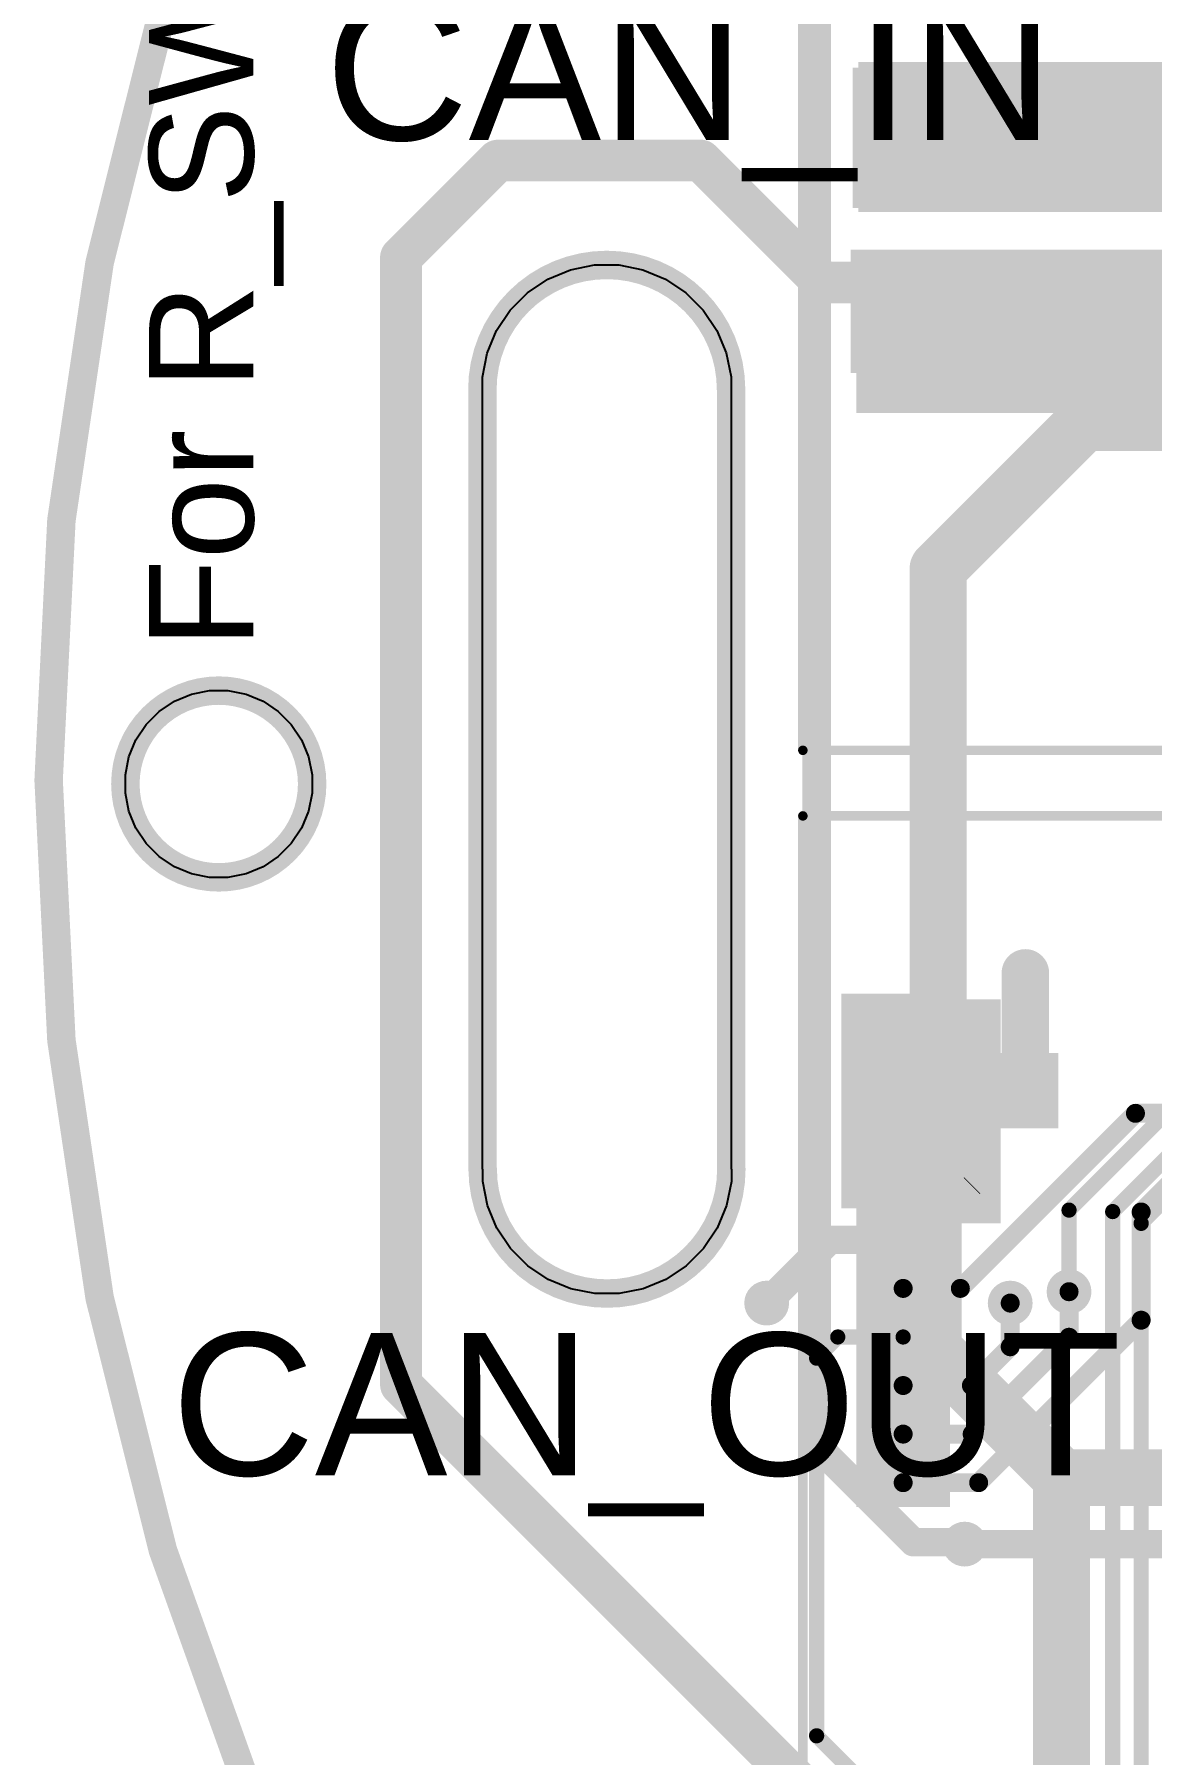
# Model space of a CAD drawing. Header units: millimetres. Extents: x -1.41 to 1.41, y -0.13 to 2.68.
# Drawn here: x -1.405 to -0.817, y 0.766 to 1.672 of the extents above; entities that cross this region are included whole.
import ezdxf

# ---------------------------------------------------------------- set-up
doc = ezdxf.new("R2010")
doc.units = ezdxf.units.MM
doc.header["$MEASUREMENT"] = 0
for name, color, linetype in [('BottomLayer', 5, 'Continuous'), ('BottomPaste', 16, 'Continuous'), ('BottomSolder', 6, 'Continuous'), ('Mechanical2', 216, 'Continuous'), ('MultiLayer', 9, 'Continuous'), ('TopLayer', 1, 'Continuous'), ('TopOverlay', 2, 'Continuous'), ('TopSolder', 216, 'Continuous'), ('ViaHoleLayer', 16, 'Continuous')]:
    doc.layers.add(name, color=color, linetype=linetype)
doc.styles.add('Arial', font='', dxfattribs={"height": 0.2})
doc.styles.get('Arial').set_extended_font_data('Arial')

# ---------------------------------------------------------------- blocks, each defined once
blk = doc.blocks.new('SN74LVTH125PWR_B_1')
at = {"layer": 'BottomLayer'}
for points in [[(-0.12992, 0.08563), (-0.08858, 0.08563), (-0.08858, 0.06791), (-0.12992, 0.06791)], [(0.08858, 0.08563), (0.12992, 0.08563), (0.12992, 0.06791), (0.08858, 0.06791)], [(-0.12992, 0.06004), (-0.08858, 0.06004), (-0.08858, 0.04232), (-0.12992, 0.04232)], [(0.08858, 0.06004), (0.12992, 0.06004), (0.12992, 0.04232), (0.08858, 0.04232)], [(-0.12992, 0.03445), (-0.08858, 0.03445), (-0.08858, 0.01673), (-0.12992, 0.01673)], [(0.08858, 0.03445), (0.12992, 0.03445), (0.12992, 0.01673), (0.08858, 0.01673)], [(-0.12992, 0.00886), (-0.08858, 0.00886), (-0.08858, -0.00886), (-0.12992, -0.00886)], [(0.08858, 0.00886), (0.12992, 0.00886), (0.12992, -0.00886), (0.08858, -0.00886)], [(-0.12992, -0.01673), (-0.08858, -0.01673), (-0.08858, -0.03445), (-0.12992, -0.03445)], [(0.08858, -0.01673), (0.12992, -0.01673), (0.12992, -0.03445), (0.08858, -0.03445)], [(-0.12992, -0.04232), (-0.08858, -0.04232), (-0.08858, -0.06004), (-0.12992, -0.06004)], [(0.08858, -0.04232), (0.12992, -0.04232), (0.12992, -0.06004), (0.08858, -0.06004)], [(-0.12992, -0.06791), (-0.08858, -0.06791), (-0.08858, -0.08563), (-0.12992, -0.08563)], [(0.08858, -0.06791), (0.12992, -0.06791), (0.12992, -0.08563), (0.08858, -0.08563)]]:
    blk.add_hatch(color=5, dxfattribs=at).paths.add_polyline_path(points)
at = {"layer": 'BottomPaste'}
for points in [[(-0.12992, 0.08563), (-0.08858, 0.08563), (-0.08858, 0.06791), (-0.12992, 0.06791)], [(0.08858, 0.08563), (0.12992, 0.08563), (0.12992, 0.06791), (0.08858, 0.06791)], [(-0.12992, 0.06004), (-0.08858, 0.06004), (-0.08858, 0.04232), (-0.12992, 0.04232)], [(0.08858, 0.06004), (0.12992, 0.06004), (0.12992, 0.04232), (0.08858, 0.04232)], [(-0.12992, 0.03445), (-0.08858, 0.03445), (-0.08858, 0.01673), (-0.12992, 0.01673)], [(0.08858, 0.03445), (0.12992, 0.03445), (0.12992, 0.01673), (0.08858, 0.01673)], [(-0.12992, 0.00886), (-0.08858, 0.00886), (-0.08858, -0.00886), (-0.12992, -0.00886)], [(0.08858, 0.00886), (0.12992, 0.00886), (0.12992, -0.00886), (0.08858, -0.00886)], [(-0.12992, -0.01673), (-0.08858, -0.01673), (-0.08858, -0.03445), (-0.12992, -0.03445)], [(0.08858, -0.01673), (0.12992, -0.01673), (0.12992, -0.03445), (0.08858, -0.03445)], [(-0.12992, -0.04232), (-0.08858, -0.04232), (-0.08858, -0.06004), (-0.12992, -0.06004)], [(0.08858, -0.04232), (0.12992, -0.04232), (0.12992, -0.06004), (0.08858, -0.06004)], [(-0.12992, -0.06791), (-0.08858, -0.06791), (-0.08858, -0.08563), (-0.12992, -0.08563)], [(0.08858, -0.06791), (0.12992, -0.06791), (0.12992, -0.08563), (0.08858, -0.08563)]]:
    blk.add_hatch(color=16, dxfattribs=at).paths.add_polyline_path(points)
at = {"layer": 'BottomSolder'}
for points in [[(-0.13392, 0.08963), (-0.08458, 0.08963), (-0.08458, 0.06391), (-0.13392, 0.06391)], [(0.08458, 0.08963), (0.13392, 0.08963), (0.13392, 0.06391), (0.08458, 0.06391)], [(-0.13392, 0.06404), (-0.08458, 0.06404), (-0.08458, 0.03832), (-0.13392, 0.03832)], [(0.08458, 0.06404), (0.13392, 0.06404), (0.13392, 0.03832), (0.08458, 0.03832)], [(-0.13392, 0.03845), (-0.08458, 0.03845), (-0.08458, 0.01273), (-0.13392, 0.01273)], [(0.08458, 0.03845), (0.13392, 0.03845), (0.13392, 0.01273), (0.08458, 0.01273)], [(-0.13392, 0.01286), (-0.08458, 0.01286), (-0.08458, -0.01286), (-0.13392, -0.01286)], [(0.08458, 0.01286), (0.13392, 0.01286), (0.13392, -0.01286), (0.08458, -0.01286)], [(-0.13392, -0.01273), (-0.08458, -0.01273), (-0.08458, -0.03845), (-0.13392, -0.03845)], [(0.08458, -0.01273), (0.13392, -0.01273), (0.13392, -0.03845), (0.08458, -0.03845)], [(-0.13392, -0.03832), (-0.08458, -0.03832), (-0.08458, -0.06404), (-0.13392, -0.06404)], [(0.08458, -0.03832), (0.13392, -0.03832), (0.13392, -0.06404), (0.08458, -0.06404)], [(-0.13392, -0.06391), (-0.08458, -0.06391), (-0.08458, -0.08963), (-0.13392, -0.08963)], [(0.08458, -0.06391), (0.13392, -0.06391), (0.13392, -0.08963), (0.08458, -0.08963)]]:
    blk.add_hatch(color=6, dxfattribs=at).paths.add_polyline_path(points)
blk = doc.blocks.new('SOT_23_5_B_16')
at = {"layer": 'BottomLayer'}
for points in [[(-0.07283, 0.04921), (-0.02953, 0.04921), (-0.02953, 0.02559), (-0.07283, 0.02559)], [(0.02953, 0.04921), (0.07283, 0.04921), (0.07283, 0.02559), (0.02953, 0.02559)], [(-0.07283, 0.01181), (-0.02953, 0.01181), (-0.02953, -0.01181), (-0.07283, -0.01181)], [(-0.07283, -0.02559), (-0.02953, -0.02559), (-0.02953, -0.04921), (-0.07283, -0.04921)], [(0.02953, -0.02559), (0.07283, -0.02559), (0.07283, -0.04921), (0.02953, -0.04921)]]:
    blk.add_hatch(color=5, dxfattribs=at).paths.add_polyline_path(points)
at = {"layer": 'BottomPaste'}
for points in [[(-0.07283, 0.04921), (-0.02953, 0.04921), (-0.02953, 0.02559), (-0.07283, 0.02559)], [(0.02953, 0.04921), (0.07283, 0.04921), (0.07283, 0.02559), (0.02953, 0.02559)], [(-0.07283, 0.01181), (-0.02953, 0.01181), (-0.02953, -0.01181), (-0.07283, -0.01181)], [(-0.07283, -0.02559), (-0.02953, -0.02559), (-0.02953, -0.04921), (-0.07283, -0.04921)], [(0.02953, -0.02559), (0.07283, -0.02559), (0.07283, -0.04921), (0.02953, -0.04921)]]:
    blk.add_hatch(color=16, dxfattribs=at).paths.add_polyline_path(points)
at = {"layer": 'BottomSolder'}
for points in [[(-0.07683, 0.05321), (-0.02553, 0.05321), (-0.02553, 0.02159), (-0.07683, 0.02159)], [(0.02553, 0.05321), (0.07683, 0.05321), (0.07683, 0.02159), (0.02553, 0.02159)], [(-0.07683, 0.01581), (-0.02553, 0.01581), (-0.02553, -0.01581), (-0.07683, -0.01581)], [(-0.07683, -0.02159), (-0.02553, -0.02159), (-0.02553, -0.05321), (-0.07683, -0.05321)], [(0.02553, -0.02159), (0.07683, -0.02159), (0.07683, -0.05321), (0.02553, -0.05321)]]:
    blk.add_hatch(color=6, dxfattribs=at).paths.add_polyline_path(points)
blk = doc.blocks.new('5520425_3_39')
at = {"layer": 'TopOverlay', "const_width": 0.005}
for points in [[(-0.26752, -0.43524), (-0.26752, -0.24193)], [(0.26752, -0.43524), (-0.26752, -0.43524)]]:
    blk.add_lwpolyline(points, dxfattribs=at)
at = {"layer": 'TopOverlay', "const_width": 0.0025}
blk.add_lwpolyline([(-0.26877, -0.43524, 1), (-0.26627, -0.43524, 1)], format="xyb", close=True, dxfattribs=at)
blk.add_lwpolyline([(-0.26877, -0.43524, 1), (-0.26627, -0.43524, 1)], format="xyb", close=True, dxfattribs=at)
blk = doc.blocks.new('5520425_3_40')
at = {"layer": 'TopOverlay', "const_width": 0.005}
for points in [[(0.26752, -0.43524), (0.26752, -0.24193)], [(0.26752, -0.43524), (-0.26752, -0.43524)]]:
    blk.add_lwpolyline(points, dxfattribs=at)
at = {"layer": 'TopOverlay', "const_width": 0.0025}
blk.add_lwpolyline([(0.26627, -0.43524, 1), (0.26877, -0.43524, 1)], format="xyb", close=True, dxfattribs=at)
blk.add_lwpolyline([(0.26627, -0.43524, 1), (0.26877, -0.43524, 1)], format="xyb", close=True, dxfattribs=at)
blk = doc.blocks.new('C___0603_B_56')
at = {"layer": 'BottomLayer'}
for points in [[(-0.045, -0.0175), (-0.045, 0.0175), (-0.015, 0.0175), (-0.015, -0.0175)], [(0.015, -0.0175), (0.015, 0.0175), (0.045, 0.0175), (0.045, -0.0175)]]:
    blk.add_hatch(color=5, dxfattribs=at).paths.add_polyline_path(points)
at = {"layer": 'BottomPaste'}
for points in [[(-0.045, -0.0175), (-0.045, 0.0175), (-0.015, 0.0175), (-0.015, -0.0175)], [(0.015, -0.0175), (0.015, 0.0175), (0.045, 0.0175), (0.045, -0.0175)]]:
    blk.add_hatch(color=16, dxfattribs=at).paths.add_polyline_path(points)
at = {"layer": 'BottomSolder'}
for points in [[(-0.04736, -0.01986), (-0.04736, 0.01986), (-0.01264, 0.01986), (-0.01264, -0.01986)], [(0.01264, -0.01986), (0.01264, 0.01986), (0.04736, 0.01986), (0.04736, -0.01986)]]:
    blk.add_hatch(color=6, dxfattribs=at).paths.add_polyline_path(points)
blk = doc.blocks.new('C___0603_B_71')
at = {"layer": 'BottomLayer'}
for points in [[(-0.045, -0.0175), (-0.045, 0.0175), (-0.015, 0.0175), (-0.015, -0.0175)], [(0.015, -0.0175), (0.015, 0.0175), (0.045, 0.0175), (0.045, -0.0175)]]:
    blk.add_hatch(color=5, dxfattribs=at).paths.add_polyline_path(points)
at = {"layer": 'BottomPaste'}
for points in [[(-0.045, -0.0175), (-0.045, 0.0175), (-0.015, 0.0175), (-0.015, -0.0175)], [(0.015, -0.0175), (0.015, 0.0175), (0.045, 0.0175), (0.045, -0.0175)]]:
    blk.add_hatch(color=16, dxfattribs=at).paths.add_polyline_path(points)
at = {"layer": 'BottomSolder'}
for points in [[(-0.04736, -0.01986), (-0.04736, 0.01986), (-0.01264, 0.01986), (-0.01264, -0.01986)], [(0.01264, -0.01986), (0.01264, 0.01986), (0.04736, 0.01986), (0.04736, -0.01986)]]:
    blk.add_hatch(color=6, dxfattribs=at).paths.add_polyline_path(points)
blk = doc.blocks.new('C___0603_B_117')
at = {"layer": 'BottomLayer'}
for points in [[(-0.045, -0.0175), (-0.045, 0.0175), (-0.015, 0.0175), (-0.015, -0.0175)], [(0.015, -0.0175), (0.015, 0.0175), (0.045, 0.0175), (0.045, -0.0175)]]:
    blk.add_hatch(color=5, dxfattribs=at).paths.add_polyline_path(points)
at = {"layer": 'BottomPaste'}
for points in [[(-0.045, -0.0175), (-0.045, 0.0175), (-0.015, 0.0175), (-0.015, -0.0175)], [(0.015, -0.0175), (0.015, 0.0175), (0.045, 0.0175), (0.045, -0.0175)]]:
    blk.add_hatch(color=16, dxfattribs=at).paths.add_polyline_path(points)
at = {"layer": 'BottomSolder'}
for points in [[(-0.04736, -0.01986), (-0.04736, 0.01986), (-0.01264, 0.01986), (-0.01264, -0.01986)], [(0.01264, -0.01986), (0.01264, 0.01986), (0.04736, 0.01986), (0.04736, -0.01986)]]:
    blk.add_hatch(color=6, dxfattribs=at).paths.add_polyline_path(points)

msp = doc.modelspace()

# ---------------------------------------------------------------- hatches: boundary and pattern name
at = {"layer": 'BottomLayer'}
for points in [[(-0.971, 1.579), (-0.793, 1.579), (-0.793, 1.658), (-0.971, 1.658)], [(-0.845, 1.473), (-0.845, 1.557), (-0.972, 1.557), (-0.972, 1.473)], [(-0.972, 1.473), (-0.6, 1.473), (-0.6, 1.505), (-0.972, 1.505)], [(-0.926, 1.054), (-0.926, 1.167), (-0.98, 1.167), (-0.98, 1.054)]]:
    msp.add_hatch(color=5, dxfattribs=at).paths.add_polyline_path(points)
h = msp.add_hatch(color=5, dxfattribs=at)
edge = h.paths.add_edge_path()
edge.add_arc((-0.937, 1.638), 0.01181, 0, 360)
h = msp.add_hatch(color=5, dxfattribs=at)
edge = h.paths.add_edge_path()
edge.add_arc((-0.9116, 1.638), 0.01181, 0, 360)
h = msp.add_hatch(color=5, dxfattribs=at)
edge = h.paths.add_edge_path()
edge.add_arc((-0.8862, 1.638), 0.01181, 0, 360)
h = msp.add_hatch(color=5, dxfattribs=at)
edge = h.paths.add_edge_path()
edge.add_arc((-0.8608, 1.638), 0.01181, 0, 360)
h = msp.add_hatch(color=5, dxfattribs=at)
edge = h.paths.add_edge_path()
edge.add_arc((-0.8354, 1.638), 0.01181, 0, 360)
h = msp.add_hatch(color=5, dxfattribs=at)
edge = h.paths.add_edge_path()
edge.add_arc((-0.81, 1.638), 0.01181, 0, 360)
h = msp.add_hatch(color=5, dxfattribs=at)
edge = h.paths.add_edge_path()
edge.add_arc((-0.956, 1.618), 0.01181, 0, 360)
h = msp.add_hatch(color=5, dxfattribs=at)
edge = h.paths.add_edge_path()
edge.add_arc((-0.956, 1.593), 0.01181, 0, 360)
h = msp.add_hatch(color=5, dxfattribs=at)
edge = h.paths.add_edge_path()
edge.add_arc((-0.956, 1.545), 0.01181, 0, 360)
h = msp.add_hatch(color=5, dxfattribs=at)
edge = h.paths.add_edge_path()
edge.add_arc((-0.956, 1.52), 0.01181, 0, 360)
h = msp.add_hatch(color=5, dxfattribs=at)
edge = h.paths.add_edge_path()
edge.add_arc((-0.934, 1.508), 0.01181, 0, 360)
h = msp.add_hatch(color=5, dxfattribs=at)
edge = h.paths.add_edge_path()
edge.add_arc((-0.909, 1.508), 0.01181, 0, 360)
h = msp.add_hatch(color=5, dxfattribs=at)
edge = h.paths.add_edge_path()
edge.add_arc((-0.884, 1.508), 0.01181, 0, 360)
h = msp.add_hatch(color=5, dxfattribs=at)
edge = h.paths.add_edge_path()
edge.add_arc((-0.859, 1.508), 0.01181, 0, 360)
h = msp.add_hatch(color=5, dxfattribs=at)
edge = h.paths.add_edge_path()
edge.add_arc((-0.883, 1.178), 0.01181, 0, 360)
h = msp.add_hatch(color=5, dxfattribs=at)
edge = h.paths.add_edge_path()
edge.add_arc((-0.953, 1.152), 0.01181, 0, 360)
h = msp.add_hatch(color=5, dxfattribs=at)
edge = h.paths.add_edge_path()
edge.add_arc((-0.911, 1.066), 0.01181, 0, 360)
h = msp.add_hatch(color=5, dxfattribs=at)
edge = h.paths.add_edge_path()
edge.add_arc((-1.01931, 1.004), 0.01181, 0, 360)
h = msp.add_hatch(color=5, dxfattribs=at)
edge = h.paths.add_edge_path()
edge.add_arc((-0.891, 1.004), 0.01181, 0, 360)
h = msp.add_hatch(color=5, dxfattribs=at)
edge = h.paths.add_edge_path()
edge.add_arc((-0.86, 1.01), 0.01181, 0, 360)
h = msp.add_hatch(color=5, dxfattribs=at)
edge = h.paths.add_edge_path()
edge.add_arc((-0.864, 0.912), 0.01181, 0, 360)
h = msp.add_hatch(color=5, dxfattribs=at)
edge = h.paths.add_edge_path()
edge.add_arc((-0.915, 0.877), 0.01181, 0, 360)
at = {"layer": 'BottomSolder'}
h = msp.add_hatch(color=6, dxfattribs=at)
edge = h.paths.add_edge_path()
edge.add_arc((-0.937, 1.638), 0.00591, 0, 360)
h = msp.add_hatch(color=6, dxfattribs=at)
edge = h.paths.add_edge_path()
edge.add_arc((-0.9116, 1.638), 0.00591, 0, 360)
h = msp.add_hatch(color=6, dxfattribs=at)
edge = h.paths.add_edge_path()
edge.add_arc((-0.8862, 1.638), 0.00591, 0, 360)
h = msp.add_hatch(color=6, dxfattribs=at)
edge = h.paths.add_edge_path()
edge.add_arc((-0.8608, 1.638), 0.00591, 0, 360)
h = msp.add_hatch(color=6, dxfattribs=at)
edge = h.paths.add_edge_path()
edge.add_arc((-0.8354, 1.638), 0.00591, 0, 360)
h = msp.add_hatch(color=6, dxfattribs=at)
edge = h.paths.add_edge_path()
edge.add_arc((-0.956, 1.618), 0.00591, 0, 360)
h = msp.add_hatch(color=6, dxfattribs=at)
edge = h.paths.add_edge_path()
edge.add_arc((-0.956, 1.593), 0.00591, 0, 360)
h = msp.add_hatch(color=6, dxfattribs=at)
edge = h.paths.add_edge_path()
edge.add_arc((-0.956, 1.545), 0.00591, 0, 360)
h = msp.add_hatch(color=6, dxfattribs=at)
edge = h.paths.add_edge_path()
edge.add_arc((-0.956, 1.52), 0.00591, 0, 360)
h = msp.add_hatch(color=6, dxfattribs=at)
edge = h.paths.add_edge_path()
edge.add_arc((-0.934, 1.508), 0.00591, 0, 360)
h = msp.add_hatch(color=6, dxfattribs=at)
edge = h.paths.add_edge_path()
edge.add_arc((-0.909, 1.508), 0.00591, 0, 360)
h = msp.add_hatch(color=6, dxfattribs=at)
edge = h.paths.add_edge_path()
edge.add_arc((-0.884, 1.508), 0.00591, 0, 360)
h = msp.add_hatch(color=6, dxfattribs=at)
edge = h.paths.add_edge_path()
edge.add_arc((-0.859, 1.508), 0.00591, 0, 360)
h = msp.add_hatch(color=6, dxfattribs=at)
edge = h.paths.add_edge_path()
edge.add_arc((-0.883, 1.178), 0.00591, 0, 360)
h = msp.add_hatch(color=6, dxfattribs=at)
edge = h.paths.add_edge_path()
edge.add_arc((-0.953, 1.152), 0.00591, 0, 360)
h = msp.add_hatch(color=6, dxfattribs=at)
edge = h.paths.add_edge_path()
edge.add_arc((-0.911, 1.066), 0.00591, 0, 360)
h = msp.add_hatch(color=6, dxfattribs=at)
edge = h.paths.add_edge_path()
edge.add_arc((-0.86, 1.01), 0.00591, 0, 360)
h = msp.add_hatch(color=6, dxfattribs=at)
edge = h.paths.add_edge_path()
edge.add_arc((-1.01931, 1.004), 0.00591, 0, 360)
h = msp.add_hatch(color=6, dxfattribs=at)
edge = h.paths.add_edge_path()
edge.add_arc((-0.891, 1.004), 0.00591, 0, 360)
h = msp.add_hatch(color=6, dxfattribs=at)
edge = h.paths.add_edge_path()
edge.add_arc((-0.864, 0.912), 0.00591, 0, 360)
h = msp.add_hatch(color=6, dxfattribs=at)
edge = h.paths.add_edge_path()
edge.add_arc((-0.915, 0.877), 0.00591, 0, 360)
at = {"layer": 'TopLayer'}
for points in [[(-0.974, 1.581), (-0.793, 1.581), (-0.793, 1.655), (-0.974, 1.655)], [(-0.975, 1.494), (-0.598, 1.494), (-0.598, 1.559), (-0.975, 1.559)], [(-0.967, 1.046), (-0.896, 1.046), (-0.896, 1.164), (-0.967, 1.164)]]:
    msp.add_hatch(color=1, dxfattribs=at).paths.add_polyline_path(points)
h = msp.add_hatch(color=1, dxfattribs=at)
edge = h.paths.add_edge_path()
edge.add_arc((-0.937, 1.638), 0.01181, 0, 360)
h = msp.add_hatch(color=1, dxfattribs=at)
edge = h.paths.add_edge_path()
edge.add_arc((-0.9116, 1.638), 0.01181, 0, 360)
h = msp.add_hatch(color=1, dxfattribs=at)
edge = h.paths.add_edge_path()
edge.add_arc((-0.8862, 1.638), 0.01181, 0, 360)
h = msp.add_hatch(color=1, dxfattribs=at)
edge = h.paths.add_edge_path()
edge.add_arc((-0.8608, 1.638), 0.01181, 0, 360)
h = msp.add_hatch(color=1, dxfattribs=at)
edge = h.paths.add_edge_path()
edge.add_arc((-0.8354, 1.638), 0.01181, 0, 360)
h = msp.add_hatch(color=1, dxfattribs=at)
edge = h.paths.add_edge_path()
edge.add_arc((-0.81, 1.638), 0.01181, 0, 360)
h = msp.add_hatch(color=1, dxfattribs=at)
edge = h.paths.add_edge_path()
edge.add_arc((-0.956, 1.618), 0.01181, 0, 360)
h = msp.add_hatch(color=1, dxfattribs=at)
edge = h.paths.add_edge_path()
edge.add_arc((-0.956, 1.593), 0.01181, 0, 360)
h = msp.add_hatch(color=1, dxfattribs=at)
edge = h.paths.add_edge_path()
edge.add_arc((-0.956, 1.545), 0.01181, 0, 360)
h = msp.add_hatch(color=1, dxfattribs=at)
edge = h.paths.add_edge_path()
edge.add_arc((-0.956, 1.52), 0.01181, 0, 360)
h = msp.add_hatch(color=1, dxfattribs=at)
edge = h.paths.add_edge_path()
edge.add_arc((-0.934, 1.508), 0.01181, 0, 360)
h = msp.add_hatch(color=1, dxfattribs=at)
edge = h.paths.add_edge_path()
edge.add_arc((-0.909, 1.508), 0.01181, 0, 360)
h = msp.add_hatch(color=1, dxfattribs=at)
edge = h.paths.add_edge_path()
edge.add_arc((-0.884, 1.508), 0.01181, 0, 360)
h = msp.add_hatch(color=1, dxfattribs=at)
edge = h.paths.add_edge_path()
edge.add_arc((-0.859, 1.508), 0.01181, 0, 360)
h = msp.add_hatch(color=1, dxfattribs=at)
edge = h.paths.add_edge_path()
edge.add_arc((-0.883, 1.178), 0.01181, 0, 360)
h = msp.add_hatch(color=1, dxfattribs=at)
edge = h.paths.add_edge_path()
edge.add_arc((-0.953, 1.152), 0.01181, 0, 360)
h = msp.add_hatch(color=1, dxfattribs=at)
edge = h.paths.add_edge_path()
edge.add_arc((-0.911, 1.066), 0.01181, 0, 360)
h = msp.add_hatch(color=1, dxfattribs=at)
edge = h.paths.add_edge_path()
edge.add_arc((-1.01931, 1.004), 0.01181, 0, 360)
h = msp.add_hatch(color=1, dxfattribs=at)
edge = h.paths.add_edge_path()
edge.add_arc((-0.891, 1.004), 0.01181, 0, 360)
h = msp.add_hatch(color=1, dxfattribs=at)
edge = h.paths.add_edge_path()
edge.add_arc((-0.86, 1.01), 0.01181, 0, 360)
h = msp.add_hatch(color=1, dxfattribs=at)
edge = h.paths.add_edge_path()
edge.add_arc((-0.864, 0.912), 0.01181, 0, 360)
h = msp.add_hatch(color=1, dxfattribs=at)
edge = h.paths.add_edge_path()
edge.add_arc((-0.915, 0.877), 0.01181, 0, 360)
at = {"layer": 'TopSolder'}
h = msp.add_hatch(color=216, dxfattribs=at)
edge = h.paths.add_edge_path()
edge.add_arc((-0.937, 1.638), 0.00591, 0, 360)
h = msp.add_hatch(color=216, dxfattribs=at)
edge = h.paths.add_edge_path()
edge.add_arc((-0.9116, 1.638), 0.00591, 0, 360)
h = msp.add_hatch(color=216, dxfattribs=at)
edge = h.paths.add_edge_path()
edge.add_arc((-0.8862, 1.638), 0.00591, 0, 360)
h = msp.add_hatch(color=216, dxfattribs=at)
edge = h.paths.add_edge_path()
edge.add_arc((-0.8608, 1.638), 0.00591, 0, 360)
h = msp.add_hatch(color=216, dxfattribs=at)
edge = h.paths.add_edge_path()
edge.add_arc((-0.8354, 1.638), 0.00591, 0, 360)
h = msp.add_hatch(color=216, dxfattribs=at)
edge = h.paths.add_edge_path()
edge.add_arc((-0.956, 1.618), 0.00591, 0, 360)
h = msp.add_hatch(color=216, dxfattribs=at)
edge = h.paths.add_edge_path()
edge.add_arc((-0.956, 1.593), 0.00591, 0, 360)
h = msp.add_hatch(color=216, dxfattribs=at)
edge = h.paths.add_edge_path()
edge.add_arc((-0.956, 1.545), 0.00591, 0, 360)
h = msp.add_hatch(color=216, dxfattribs=at)
edge = h.paths.add_edge_path()
edge.add_arc((-0.956, 1.52), 0.00591, 0, 360)
h = msp.add_hatch(color=216, dxfattribs=at)
edge = h.paths.add_edge_path()
edge.add_arc((-0.934, 1.508), 0.00591, 0, 360)
h = msp.add_hatch(color=216, dxfattribs=at)
edge = h.paths.add_edge_path()
edge.add_arc((-0.909, 1.508), 0.00591, 0, 360)
h = msp.add_hatch(color=216, dxfattribs=at)
edge = h.paths.add_edge_path()
edge.add_arc((-0.884, 1.508), 0.00591, 0, 360)
h = msp.add_hatch(color=216, dxfattribs=at)
edge = h.paths.add_edge_path()
edge.add_arc((-0.859, 1.508), 0.00591, 0, 360)
h = msp.add_hatch(color=216, dxfattribs=at)
edge = h.paths.add_edge_path()
edge.add_arc((-0.883, 1.178), 0.00591, 0, 360)
h = msp.add_hatch(color=216, dxfattribs=at)
edge = h.paths.add_edge_path()
edge.add_arc((-0.953, 1.152), 0.00591, 0, 360)
h = msp.add_hatch(color=216, dxfattribs=at)
edge = h.paths.add_edge_path()
edge.add_arc((-0.911, 1.066), 0.00591, 0, 360)
h = msp.add_hatch(color=216, dxfattribs=at)
edge = h.paths.add_edge_path()
edge.add_arc((-0.86, 1.01), 0.00591, 0, 360)
h = msp.add_hatch(color=216, dxfattribs=at)
edge = h.paths.add_edge_path()
edge.add_arc((-1.01931, 1.004), 0.00591, 0, 360)
h = msp.add_hatch(color=216, dxfattribs=at)
edge = h.paths.add_edge_path()
edge.add_arc((-0.891, 1.004), 0.00591, 0, 360)
h = msp.add_hatch(color=216, dxfattribs=at)
edge = h.paths.add_edge_path()
edge.add_arc((-0.864, 0.912), 0.00591, 0, 360)
h = msp.add_hatch(color=216, dxfattribs=at)
edge = h.paths.add_edge_path()
edge.add_arc((-0.915, 0.877), 0.00591, 0, 360)
at = {"layer": 'ViaHoleLayer'}
h = msp.add_hatch(color=16, dxfattribs=at)
edge = h.paths.add_edge_path()
edge.add_arc((-0.937, 1.638), 0.00591, 0, 360)
h = msp.add_hatch(color=16, dxfattribs=at)
edge = h.paths.add_edge_path()
edge.add_arc((-0.9116, 1.638), 0.00591, 0, 360)
h = msp.add_hatch(color=16, dxfattribs=at)
edge = h.paths.add_edge_path()
edge.add_arc((-0.8862, 1.638), 0.00591, 0, 360)
h = msp.add_hatch(color=16, dxfattribs=at)
edge = h.paths.add_edge_path()
edge.add_arc((-0.8608, 1.638), 0.00591, 0, 360)
h = msp.add_hatch(color=16, dxfattribs=at)
edge = h.paths.add_edge_path()
edge.add_arc((-0.8354, 1.638), 0.00591, 0, 360)
h = msp.add_hatch(color=16, dxfattribs=at)
edge = h.paths.add_edge_path()
edge.add_arc((-0.956, 1.618), 0.00591, 0, 360)
h = msp.add_hatch(color=16, dxfattribs=at)
edge = h.paths.add_edge_path()
edge.add_arc((-0.956, 1.593), 0.00591, 0, 360)
h = msp.add_hatch(color=16, dxfattribs=at)
edge = h.paths.add_edge_path()
edge.add_arc((-0.956, 1.545), 0.00591, 0, 360)
h = msp.add_hatch(color=16, dxfattribs=at)
edge = h.paths.add_edge_path()
edge.add_arc((-0.956, 1.52), 0.00591, 0, 360)
h = msp.add_hatch(color=16, dxfattribs=at)
edge = h.paths.add_edge_path()
edge.add_arc((-0.934, 1.508), 0.00591, 0, 360)
h = msp.add_hatch(color=16, dxfattribs=at)
edge = h.paths.add_edge_path()
edge.add_arc((-0.909, 1.508), 0.00591, 0, 360)
h = msp.add_hatch(color=16, dxfattribs=at)
edge = h.paths.add_edge_path()
edge.add_arc((-0.884, 1.508), 0.00591, 0, 360)
h = msp.add_hatch(color=16, dxfattribs=at)
edge = h.paths.add_edge_path()
edge.add_arc((-0.859, 1.508), 0.00591, 0, 360)
h = msp.add_hatch(color=16, dxfattribs=at)
edge = h.paths.add_edge_path()
edge.add_arc((-0.883, 1.178), 0.00591, 0, 360)
h = msp.add_hatch(color=16, dxfattribs=at)
edge = h.paths.add_edge_path()
edge.add_arc((-0.953, 1.152), 0.00591, 0, 360)
h = msp.add_hatch(color=16, dxfattribs=at)
edge = h.paths.add_edge_path()
edge.add_arc((-0.911, 1.066), 0.00591, 0, 360)
h = msp.add_hatch(color=16, dxfattribs=at)
edge = h.paths.add_edge_path()
edge.add_arc((-0.86, 1.01), 0.00591, 0, 360)
h = msp.add_hatch(color=16, dxfattribs=at)
edge = h.paths.add_edge_path()
edge.add_arc((-1.01931, 1.004), 0.00591, 0, 360)
h = msp.add_hatch(color=16, dxfattribs=at)
edge = h.paths.add_edge_path()
edge.add_arc((-0.891, 1.004), 0.00591, 0, 360)
h = msp.add_hatch(color=16, dxfattribs=at)
edge = h.paths.add_edge_path()
edge.add_arc((-0.864, 0.912), 0.00591, 0, 360)
h = msp.add_hatch(color=16, dxfattribs=at)
edge = h.paths.add_edge_path()
edge.add_arc((-0.915, 0.877), 0.00591, 0, 360)

# ---------------------------------------------------------------- linework, layer by layer
at = {"layer": 'BottomLayer'}
for points, const_width in [([(-1.212, 1.555), (-1.161, 1.606)], 0.022), ([(-1.161, 1.606), (-1.054, 1.606)], 0.022), ([(-1.054, 1.606), (-0.98983, 1.54183)], 0.022), ([(-1.212, 0.961), (-1.212, 1.555)], 0.022), ([(-0.98983, 1.54183), (-0.95983, 1.54183)], 0.022), ([(-0.95983, 1.54183), (-0.956, 1.538)], 0.022), ([(-0.956, 1.538), (-0.92, 1.538)], 0.022), ([(-0.883, 1.116), (-0.883, 1.178)], 0.025), ([(-0.91726, 1.01174), (-0.825, 1.104)], 0.01), ([(-0.825, 1.104), (-0.667, 1.104)], 0.01), ([(-0.822, 1.052), (-0.787, 1.087)], 0.01), ([(-0.94454, 1.06578), (-0.91122, 1.06578)], 0.022), ([(-0.9474, 1.06292), (-0.94454, 1.06578)], 0.012), ([(-0.91122, 1.06578), (-0.911, 1.066)], 0.012), ([(-0.822, 0.995), (-0.822, 1.052)], 0.01), ([(-1.01931, 1.004), (-0.98598, 1.03733)], 0.015), ([(-0.98598, 1.03733), (-0.9474, 1.03733)], 0.015), ([(-0.9474, 1.01174), (-0.91726, 1.01174)], 0.01), ([(-0.891, 0.981), (-0.891, 1.004)], 0.01), ([(-0.86, 0.986), (-0.86, 1.01)], 0.01), ([(-0.90762, 0.90938), (-0.822, 0.995)], 0.01), ([(-0.993, 0.975), (-0.98186, 0.98614)], 0.008), ([(-0.98186, 0.98614), (-0.94741, 0.98614)], 0.008), ([(-0.91103, 0.93497), (-0.86, 0.986)], 0.01), ([(-0.993, 0.776), (-0.993, 0.975)], 0.008), ([(-0.91144, 0.96056), (-0.891, 0.981)], 0.01), ([(-1.212, 0.961), (-0.935, 0.684)], 0.022), ([(-0.9474, 0.96056), (-0.91144, 0.96056)], 0.01), ([(-0.9474, 0.93497), (-0.91103, 0.93497)], 0.01), ([(-0.864, 0.912), (-0.796, 0.912)], 0.03), ([(-0.9474, 0.90938), (-0.90762, 0.90938)], 0.01), ([(-0.915, 0.877), (-0.659, 0.877)], 0.015), ([(-0.993, 0.776), (-0.927, 0.71)], 0.008)]:
    msp.add_lwpolyline(points, dxfattribs=dict(at, const_width=const_width))
for points, const_width in [([(-1.1665, 1.606, 1), (-1.1555, 1.606, 1)], 0.011), ([(-1.1665, 1.606, 1), (-1.1555, 1.606, 1)], 0.011), ([(-1.0595, 1.606, 1), (-1.0485, 1.606, 1)], 0.011), ([(-1.0595, 1.606, 1), (-1.0485, 1.606, 1)], 0.011), ([(-1.2175, 1.555, 1), (-1.2065, 1.555, 1)], 0.011), ([(-1.2175, 1.555, 1), (-1.2065, 1.555, 1)], 0.011), ([(-0.99533, 1.54183, 1), (-0.98433, 1.54183, 1)], 0.011), ([(-0.99533, 1.54183, 1), (-0.98433, 1.54183, 1)], 0.011), ([(-0.96533, 1.54183, 1), (-0.95433, 1.54183, 1)], 0.011), ([(-0.96533, 1.54183, 1), (-0.95433, 1.54183, 1)], 0.011), ([(-0.9615, 1.538, 1), (-0.9505, 1.538, 1)], 0.011), ([(-0.9615, 1.538, 1), (-0.9505, 1.538, 1)], 0.011), ([(-0.9255, 1.538, 1), (-0.9145, 1.538, 1)], 0.011), ([(-0.88925, 1.178, 1), (-0.87675, 1.178, 1)], 0.0125), ([(-0.88925, 1.116, 1), (-0.87675, 1.116, 1)], 0.0125), ([(-0.8275, 1.104, 1), (-0.8225, 1.104, 1)], 0.005), ([(-0.8275, 1.104, 1), (-0.8225, 1.104, 1)], 0.005), ([(-0.95004, 1.06578, 1), (-0.93904, 1.06578, 1)], 0.011), ([(-0.94754, 1.06578, 1), (-0.94154, 1.06578, 1)], 0.006), ([(-0.91672, 1.06578, 1), (-0.90572, 1.06578, 1)], 0.011), ([(-0.91422, 1.06578, 1), (-0.90822, 1.06578, 1)], 0.006), ([(-0.914, 1.066, 1), (-0.908, 1.066, 1)], 0.006), ([(-0.9504, 1.06292, 1), (-0.9444, 1.06292, 1)], 0.006), ([(-0.8245, 1.052, 1), (-0.8195, 1.052, 1)], 0.005), ([(-0.8245, 1.052, 1), (-0.8195, 1.052, 1)], 0.005), ([(-0.98973, 1.03733, 1), (-0.98223, 1.03733, 1)], 0.0075), ([(-0.98973, 1.03733, 1), (-0.98223, 1.03733, 1)], 0.0075), ([(-0.95115, 1.03733, 1), (-0.94365, 1.03733, 1)], 0.0075), ([(-0.9499, 1.01174, 1), (-0.9449, 1.01174, 1)], 0.005), ([(-0.91976, 1.01174, 1), (-0.91476, 1.01174, 1)], 0.005), ([(-0.91976, 1.01174, 1), (-0.91476, 1.01174, 1)], 0.005), ([(-1.02306, 1.004, 1), (-1.01556, 1.004, 1)], 0.0075), ([(-0.8935, 1.004, 1), (-0.8885, 1.004, 1)], 0.005), ([(-0.8625, 1.01, 1), (-0.8575, 1.01, 1)], 0.005), ([(-0.8245, 0.995, 1), (-0.8195, 0.995, 1)], 0.005), ([(-0.8245, 0.995, 1), (-0.8195, 0.995, 1)], 0.005), ([(-0.98386, 0.98614, 1), (-0.97986, 0.98614, 1)], 0.004), ([(-0.98386, 0.98614, 1), (-0.97986, 0.98614, 1)], 0.004), ([(-0.94941, 0.98614, 1), (-0.94541, 0.98614, 1)], 0.004), ([(-0.8625, 0.986, 1), (-0.8575, 0.986, 1)], 0.005), ([(-0.8625, 0.986, 1), (-0.8575, 0.986, 1)], 0.005), ([(-0.995, 0.975, 1), (-0.991, 0.975, 1)], 0.004), ([(-0.995, 0.975, 1), (-0.991, 0.975, 1)], 0.004), ([(-0.8935, 0.981, 1), (-0.8885, 0.981, 1)], 0.005), ([(-0.8935, 0.981, 1), (-0.8885, 0.981, 1)], 0.005), ([(-1.2175, 0.961, 1), (-1.2065, 0.961, 1)], 0.011), ([(-1.2175, 0.961, 1), (-1.2065, 0.961, 1)], 0.011), ([(-0.9499, 0.96056, 1), (-0.9449, 0.96056, 1)], 0.005), ([(-0.91394, 0.96056, 1), (-0.90894, 0.96056, 1)], 0.005), ([(-0.91394, 0.96056, 1), (-0.90894, 0.96056, 1)], 0.005), ([(-0.9499, 0.93497, 1), (-0.9449, 0.93497, 1)], 0.005), ([(-0.91353, 0.93497, 1), (-0.90853, 0.93497, 1)], 0.005), ([(-0.91353, 0.93497, 1), (-0.90853, 0.93497, 1)], 0.005), ([(-0.8715, 0.912, 1), (-0.8565, 0.912, 1)], 0.015), ([(-0.9499, 0.90938, 1), (-0.9449, 0.90938, 1)], 0.005), ([(-0.91012, 0.90938, 1), (-0.90512, 0.90938, 1)], 0.005), ([(-0.91012, 0.90938, 1), (-0.90512, 0.90938, 1)], 0.005), ([(-0.91875, 0.877, 1), (-0.91125, 0.877, 1)], 0.0075), ([(-0.995, 0.776, 1), (-0.991, 0.776, 1)], 0.004), ([(-0.995, 0.776, 1), (-0.991, 0.776, 1)], 0.004)]:
    msp.add_lwpolyline(points, format="xyb", close=True, dxfattribs=dict(at, const_width=const_width))
at = {"layer": 'Mechanical2'}
for points, const_width in [([(1.39764, 1.27953, 1), (-1.39764, 1.27953, 1)], 0.015), ([(-1.17284, 1.48552, 1), (-1.16534, 1.48552, 1)], 0.0075), ([(-1.17275, 1.48552, 1), (-1.16525, 1.48552, 1)], 0.0075), ([(-1.04184, 1.48553, 1), (-1.03434, 1.48553, 1)], 0.0075), ([(-1.04175, 1.48553, 1), (-1.03425, 1.48553, 1)], 0.0075), ([(-1.25879, 1.27753, 1), (-1.35721, 1.27753, 1)], 0.015), ([(-1.40139, 1.27953, 1), (-1.39389, 1.27953, 1)], 0.0075), ([(-1.36096, 1.27753, 1), (-1.35346, 1.27753, 1)], 0.0075), ([(-1.26254, 1.27753, 1), (-1.25504, 1.27753, 1)], 0.0075), ([(-1.17275, 1.07452, 1), (-1.16525, 1.07452, 1)], 0.0075), ([(-1.17268, 1.07452, 1), (-1.16518, 1.07452, 1)], 0.0075), ([(-1.04175, 1.07452, 1), (-1.03425, 1.07452, 1)], 0.0075), ([(-1.04168, 1.07452, 1), (-1.03418, 1.07452, 1)], 0.0075)]:
    msp.add_lwpolyline(points, format="xyb", close=True, dxfattribs=dict(at, const_width=const_width))
at = {"layer": 'Mechanical2', "const_width": 0.015}
for points in [[(-1.16909, 1.48552, -0.999936), (-1.03809, 1.48553)], [(-1.03793, 1.07452, -1), (-1.16893, 1.07452)]]:
    msp.add_lwpolyline(points, format="xyb", dxfattribs=at)
for points in [[(-1.169, 1.07452), (-1.169, 1.48552)], [(-1.038, 1.07452), (-1.038, 1.48553)]]:
    msp.add_lwpolyline(points, dxfattribs=at)
at = {"layer": 'MultiLayer'}
for p, q in [((-1.1227, 1.5485), (-1.11004, 1.55102)), ((-1.11004, 1.55102), (-1.09714, 1.55102)), ((-1.09714, 1.55102), (-1.08449, 1.5485)), ((-1.14535, 1.5364), (-1.13462, 1.54356)), ((-1.13462, 1.54356), (-1.1227, 1.5485)), ((-1.08449, 1.5485), (-1.07257, 1.54357)), ((-1.07257, 1.54357), (-1.06184, 1.5364)), ((-1.15447, 1.52727), (-1.14535, 1.5364)), ((-1.06184, 1.5364), (-1.05272, 1.52728)), ((-1.16164, 1.51654), (-1.15447, 1.52727)), ((-1.05272, 1.52728), (-1.04555, 1.51655)), ((-1.16657, 1.50462), (-1.16164, 1.51654)), ((-1.04555, 1.51655), (-1.04061, 1.50463)), ((-1.16909, 1.49197), (-1.16657, 1.50462)), ((-1.04061, 1.50463), (-1.03809, 1.49198)), ((-1.16909, 1.48552), (-1.16909, 1.49197)), ((-1.03809, 1.49198), (-1.03809, 1.48553)), ((-1.169, 1.48552), (-1.16909, 1.48552)), ((-1.169, 1.07452), (-1.169, 1.48552)), ((-1.03809, 1.48553), (-1.03809, 1.48553)), ((-1.03809, 1.48553), (-1.038, 1.48553)), ((-1.038, 1.48553), (-1.038, 1.07452)), ((-1.33131, 1.32114), (-1.32235, 1.32485)), ((-1.32235, 1.32485), (-1.31285, 1.32674)), ((-1.31285, 1.32674), (-1.308, 1.32674)), ((-1.308, 1.32674), (-1.30315, 1.32674)), ((-1.30315, 1.32674), (-1.29365, 1.32485)), ((-1.29365, 1.32485), (-1.28469, 1.32114)), ((-1.34623, 1.3089), (-1.33937, 1.31575)), ((-1.33937, 1.31575), (-1.33131, 1.32114)), ((-1.28469, 1.32114), (-1.27663, 1.31575)), ((-1.27663, 1.31575), (-1.26977, 1.3089)), ((-1.35161, 1.30084), (-1.34623, 1.3089)), ((-1.26977, 1.3089), (-1.26439, 1.30084)), ((-1.35532, 1.29188), (-1.35161, 1.30084)), ((-1.26439, 1.30084), (-1.26068, 1.29188)), ((-1.35721, 1.28238), (-1.35532, 1.29188)), ((-1.26068, 1.29188), (-1.25879, 1.28238)), ((-1.35721, 1.27753), (-1.35721, 1.28238)), ((-1.25879, 1.28238), (-1.25879, 1.27753)), ((-1.35721, 1.27268), (-1.35721, 1.27753)), ((-1.35532, 1.26317), (-1.35721, 1.27268)), ((-1.25879, 1.27268), (-1.26068, 1.26317)), ((-1.25879, 1.27753), (-1.25879, 1.27268)), ((-1.35161, 1.25422), (-1.35532, 1.26317)), ((-1.26068, 1.26317), (-1.26439, 1.25422)), ((-1.34623, 1.24616), (-1.35161, 1.25422)), ((-1.26439, 1.25422), (-1.26977, 1.24616)), ((-1.33937, 1.2393), (-1.34623, 1.24616)), ((-1.26977, 1.24616), (-1.27663, 1.2393)), ((-1.33131, 1.23392), (-1.33937, 1.2393)), ((-1.32235, 1.23021), (-1.33131, 1.23392)), ((-1.28469, 1.23392), (-1.29365, 1.23021)), ((-1.27663, 1.2393), (-1.28469, 1.23392)), ((-1.31285, 1.22832), (-1.32235, 1.23021)), ((-1.308, 1.22832), (-1.31285, 1.22832)), ((-1.308, 1.22832), (-1.308, 1.22832)), ((-1.30315, 1.22832), (-1.308, 1.22832)), ((-1.29365, 1.23021), (-1.30315, 1.22832)), ((-1.16893, 1.07452), (-1.169, 1.07452)), ((-1.16893, 1.06807), (-1.16893, 1.07452)), ((-1.038, 1.07452), (-1.03793, 1.07452)), ((-1.03793, 1.07452), (-1.03793, 1.06807)), ((-1.16641, 1.05541), (-1.16893, 1.06807)), ((-1.03793, 1.06807), (-1.04045, 1.05541)), ((-1.16147, 1.04349), (-1.16641, 1.05541)), ((-1.04045, 1.05541), (-1.04538, 1.04349)), ((-1.15431, 1.03276), (-1.16147, 1.04349)), ((-1.04538, 1.04349), (-1.05255, 1.03276)), ((-1.14518, 1.02364), (-1.15431, 1.03276)), ((-1.05255, 1.03276), (-1.06167, 1.02364)), ((-1.13445, 1.01647), (-1.14518, 1.02364)), ((-1.12253, 1.01154), (-1.13445, 1.01647)), ((-1.0724, 1.01647), (-1.08432, 1.01154)), ((-1.06167, 1.02364), (-1.0724, 1.01647)), ((-1.10988, 1.00902), (-1.12253, 1.01154)), ((-1.09698, 1.00902), (-1.10988, 1.00902)), ((-1.08432, 1.01154), (-1.09698, 1.00902))]:
    msp.add_line(p, q, dxfattribs=at)
at = {"layer": 'TopLayer'}
for points, const_width in [([(-0.993, 0.929), (-0.993, 1.691)], 0.015), ([(-0.929, 1.391), (-0.852, 1.468)], 0.03), ([(-0.852, 1.468), (-0.639, 1.468)], 0.03), ([(-0.929, 1.129), (-0.929, 1.391)], 0.03), ([(-0.9315, 0.9795), (-0.9315, 1.105)], 0.03), ([(-0.86, 1.053), (-0.812, 1.101)], 0.008), ([(-0.837, 1.05221), (-0.80321, 1.086)], 0.008), ([(-0.822, 1.046), (-0.799, 1.069)], 0.008), ([(-0.86, 1.01), (-0.86, 1.053)], 0.008), ([(-0.837, 0.564), (-0.837, 1.05221)], 0.008), ([(-0.822, 0.572), (-0.822, 1.046)], 0.008), ([(-0.9315, 0.9795), (-0.864, 0.912)], 0.03), ([(-0.993, 0.929), (-0.942, 0.878)], 0.015), ([(-0.864, 0.56), (-0.864, 0.912)], 0.03), ([(-0.942, 0.878), (-0.916, 0.878)], 0.015)]:
    msp.add_lwpolyline(points, dxfattribs=dict(at, const_width=const_width))
for points, const_width in [([(-0.8595, 1.468, 1), (-0.8445, 1.468, 1)], 0.015), ([(-0.8595, 1.468, 1), (-0.8445, 1.468, 1)], 0.015), ([(-0.9365, 1.391, 1), (-0.9215, 1.391, 1)], 0.015), ([(-0.9365, 1.391, 1), (-0.9215, 1.391, 1)], 0.015), ([(-0.9365, 1.129, 1), (-0.9215, 1.129, 1)], 0.015), ([(-0.939, 1.105, 1), (-0.924, 1.105, 1)], 0.015), ([(-0.862, 1.053, 1), (-0.858, 1.053, 1)], 0.004), ([(-0.862, 1.053, 1), (-0.858, 1.053, 1)], 0.004), ([(-0.839, 1.05221, 1), (-0.835, 1.05221, 1)], 0.004), ([(-0.839, 1.05221, 1), (-0.835, 1.05221, 1)], 0.004), ([(-0.824, 1.046, 1), (-0.82, 1.046, 1)], 0.004), ([(-0.824, 1.046, 1), (-0.82, 1.046, 1)], 0.004), ([(-0.862, 1.01, 1), (-0.858, 1.01, 1)], 0.004), ([(-0.939, 0.9795, 1), (-0.924, 0.9795, 1)], 0.015), ([(-0.939, 0.9795, 1), (-0.924, 0.9795, 1)], 0.015), ([(-0.99675, 0.929, 1), (-0.98925, 0.929, 1)], 0.0075), ([(-0.99675, 0.929, 1), (-0.98925, 0.929, 1)], 0.0075), ([(-0.8715, 0.912, 1), (-0.8565, 0.912, 1)], 0.015), ([(-0.8715, 0.912, 1), (-0.8565, 0.912, 1)], 0.015), ([(-0.94575, 0.878, 1), (-0.93825, 0.878, 1)], 0.0075), ([(-0.94575, 0.878, 1), (-0.93825, 0.878, 1)], 0.0075), ([(-0.91975, 0.878, 1), (-0.91225, 0.878, 1)], 0.0075)]:
    msp.add_lwpolyline(points, format="xyb", close=True, dxfattribs=dict(at, const_width=const_width))

# ---------------------------------------------------------------- block references
for name, p, rotation in [('5520425_3_40', (-0.565, 1.5628), 270), ('C___0603_B_117', (-0.92, 1.569), 270), ('C___0603_B_56', (-0.87, 1.569), 270), ('SOT_23_5_B_16', (-0.76418, 1.5636), 180), ('5520425_3_39', (-0.565, 0.99319), 270), ('SN74LVTH125PWR_B_1', (-0.83815, 0.98615), 180)]:
    msp.add_blockref(name, p, dxfattribs=dict(rotation=rotation))
msp.add_blockref('C___0603_B_71', (-0.913, 1.116))

# ---------------------------------------------------------------- texts
at = {"layer": 'TopOverlay', "style": 'Arial'}
for s, height, rotation, p in [('For R_SW', 0.055, 90, (-1.28972, 1.349)), ('CAN_IN', 0.075, 360, (-1.25201, 1.61682)), ('CAN_OUT', 0.075, 360, (-1.333, 0.91325))]:
    msp.add_text(s, height=height, rotation=rotation, dxfattribs=at).set_placement(p)

doc.saveas('drawing.dxf')
